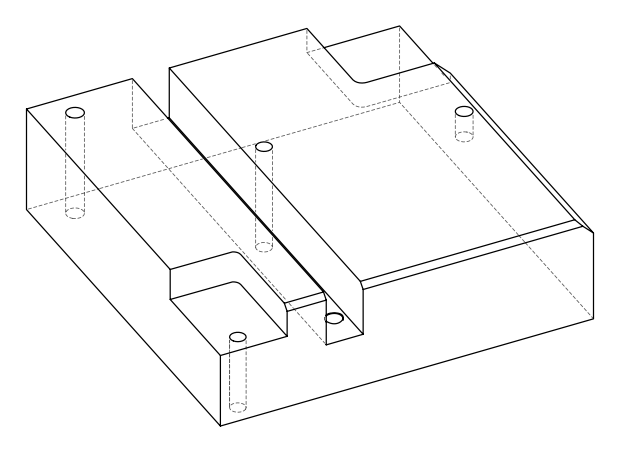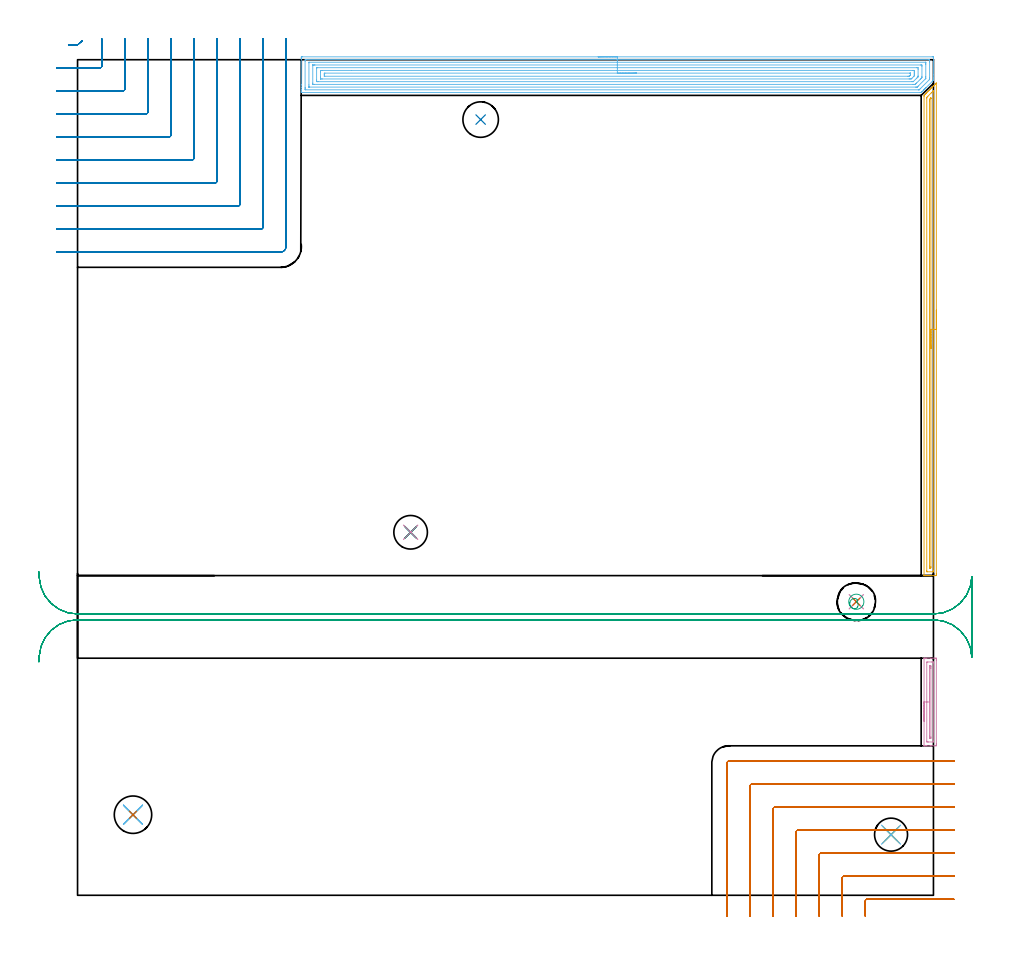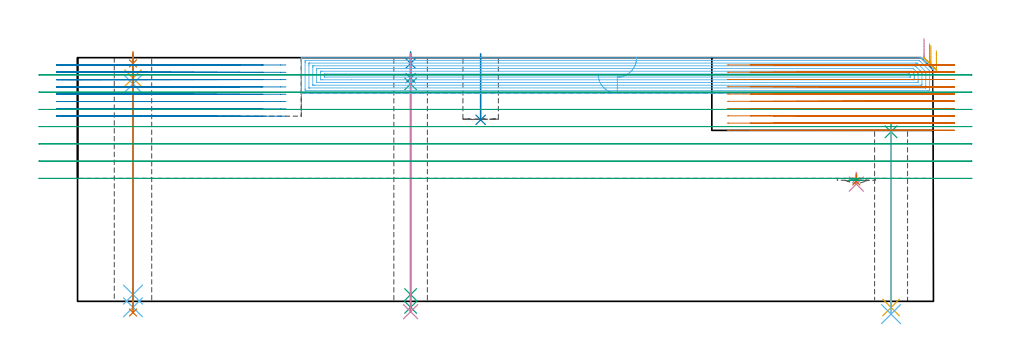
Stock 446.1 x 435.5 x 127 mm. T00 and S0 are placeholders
(PLAN: 21 operations, 14 tool changes, 86.3 min)
(1 SPOT_DRILL | STEP1HOLE | NXT0321_9005460120000 | 0.05 min | 182 mm3)
(2 SPOT_DRILL_1 | STEP1HOLE_1 | NXT0321_9005460120000 | 0.05 min | 182 mm3)
(3 SPOT_DRILL_2 | STEP1HOLE_2 | NXT0321_9005460120000 | 0.04 min | 4196 mm3)
(4 SPOT_DRILL_3 | STEP1POCKET | NXT0321_9005460120000 | 0.06 min | 7265 mm3)
(5 DRILL_BLIND_HOLE_INTO_CENTER | STEP1HOLE | UGT0301_191 | 0.05 min | 276 mm3)
(6 GUN_DRILL_THROUGH_HOLE | STEP1HOLE | UGT0307_003 | 0.62 min | 4482 mm3)
(7 SPADE_DRILL_TO_ENLARGE_THROUGH_HOLE | STEP1HOLE | UGT0306_010 | 0.54 min | 32918 mm3)
(8 DRILL_BLIND_HOLE_INTO_CENTER_1 | STEP1HOLE_1 | UGT0301_191 | 0.05 min | 278 mm3)
(9 GUN_DRILL_THROUGH_HOLE_1 | STEP1HOLE_1 | UGT0307_003 | 0.61 min | 4471 mm3)
(10 SPADE_DRILL_TO_ENLARGE_THROUGH_HOLE_1 | STEP1HOLE_1 | UGT0306_008 | 0.54 min | 25552 mm3)
(11 DRILL_THROUGH_HOLE_INTO_CENTER | STEP1HOLE_2 | NXT0301_065 | 0.39 min | 6174 mm3)
(12 DRILL_TO_ENLARGE_THROUGH_HOLE | STEP1HOLE_2 | UGT0301_243 | 0.4 min | 19078 mm3)
(13 DRILL_BLIND_HOLE_INTO_CENTER_2 | STEP1POCKET | NXT0301_128 | 0.03 min | 0 mm3)
(14 INDEXABLE_INSERT_DRILL_BLIND_HOLE_FROM_SOLID | STEP1POCKET_1 | NXT0302_008 | 0.14 min | 8634 mm3)
(15 MILL_ROUGH_BLIND_HOLE_CONTOUR | STEP1POCKET | UGT0201_129 | Spiral | 0.18 min | 2922 mm3)
(16 AREA_MILL | FG_CHAMFER_SURFACE | UGT0205_001 | 1.26 min | 1107 mm3)
(17 AREA_MILL_1 | FG_CHAMFER_SURFACE_1 | UGT0205_001 | 6.25 min | 5415 mm3)
(18 AREA_MILL_2 | FG_CHAMFER_SURFACE_2 | UGT0205_001 | 18.69 min | 58165 mm3)
(19 MILL_CORNER_NOTCH_RECTANGULAR | CORNER_NOTCH_RECTANGULAR | NXT0201_012 | Follow Part, ap 4, ae 75% | 19.71 min | 331534 mm3)
(20 MILL_CORNER_NOTCH_RECTANGULAR_1 | CORNER_NOTCH_RECTANGULAR_1 | NXT0201_012 | Follow Part, ap 4, ae 75% | 21.61 min | 382737 mm3)
(21 MILL_RECTANGULAR_SLOT | SLOT_RECTANGULAR | UGT0201_019 | Follow Part, ap 10, ae 75% | 14.99 min | 1196660 mm3)
(TOOL NXT0321_9005460120000 | NC Spot Drill, 142deg, 12mm, Carbide, Uncoated | D12 PA142 FL30 Z2)
(TOOL UGT0301_191 | Twist Drill 7.1 mm | D7.1 PA118 FL66 Z2)
(TOOL UGT0307_003 | Gun Drill 7 mm | D7 PA130 FL24 Z1)
(TOOL UGT0306_010 | Spade Drill 19.5mm | D19.5 PA132 FL10 Z2)
(TOOL UGT0306_008 | Spade Drill 17.5mm | D17.5 PA132 FL10 Z2)
(TOOL NXT0301_065 | Carbide Drill 9.4mm [860.1-0940-075A1-MM 2214] | D9.4 PA140 FL98 Z2)
(TOOL UGT0301_243 | Twist Drill 17.2 mm | D17.2 PA118 FL130 Z2)
(TOOL NXT0301_128 | Carbide Drill 12mm [861.1-1200-036A1-GP GC34] | D12 PA150 FL37.4 Z2)
(TOOL NXT0302_008 | Index. Insert Drill 18.5mm [880-D1850L25-05] | D18.5 PA176 FL93 Z2)
(TOOL UGT0201_129 | Carbide End Mill 11.9 | D11.9 FL15 Z4)
(TOOL UGT0205_001 | Chamfer Mill 20 x 3 x 45 deg. | D20 FL50 Z2)
(TOOL NXT0201_012 | ENDMILL 16mm [2P460-1600-NA 1630] | D16 FL38 Z6)
(TOOL UGT0201_019 | End mill 40 mm | D40 FL63 Z6)
(OP 1 SPOT_DRILL)
G17 G21 G94 G90
T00 M6
G54
G17 G0 G90 X28.9 Y42. S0 M3
G43 Z137. H0
G94 G81 G98 Z124. F250. R130.
G80
M5
M2
(OP 2 SPOT_DRILL_1)
G17 G21 G94 G90
T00 M6
G54
G17 G0 G90 X173.6 Y189.2 S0 M3
G43 Z137. H0
G94 G81 G98 Z124. F250. R130.
G80
M5
M2
(OP 3 SPOT_DRILL_2)
G17 G21 G94 G90
T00 M6
G54
G17 G0 G90 X424. Y31.6 S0 M3
G43 Z137. H0
G94 G81 G98 Z88.36 F250. R92.1
G80
M5
M2
(OP 4 SPOT_DRILL_3)
G17 G21 G94 G90
T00 M6
G54
G17 G0 G90 X405.9 Y153. S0 M3
G43 Z137. H0
G94 G81 G98 Z61.1 F250. R67.1
G80
M5
M2
(OP 5 DRILL_BLIND_HOLE_INTO_CENTER)
G17 G21 G94 G90
T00 M6
G54
G17 G0 G90 X28.9 Y42. S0 M3
G43 Z137. H0
G94 G81 G98 Z116.35 F250. R129.
G80
M5
M2
(OP 6 GUN_DRILL_THROUGH_HOLE)
G17 G21 G94 G90
T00 M6
G54
G17 G0 G90 X28.9 Y42. M8
G43 Z137. H0
Z128.691
S716 M3
G94 G1 Z113.321 F125. M26
G4 X.084
Z3.5 F250.
G4 X.084
Z-3.132 F125.
G4 X.084
M5
M9
G0 Z128.691
Z137.
M2
(OP 7 SPADE_DRILL_TO_ENLARGE_THROUGH_HOLE)
G17 G21 G94 G90
T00 M6
G54
G17 G0 G90 X28.9 Y42. S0 M3
G43 Z137. H0
G94 G73 G98 Z-5.841 F250. Q18.977 R129.
G80
M5
M2
(OP 8 DRILL_BLIND_HOLE_INTO_CENTER_1)
G17 G21 G94 G90
T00 M6
G54
G17 G0 G90 X173.6 Y189.2 S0 M3
G43 Z137. H0
G94 G81 G98 Z116.35 F250. R129.
G80
M5
M2
(OP 9 GUN_DRILL_THROUGH_HOLE_1)
G17 G21 G94 G90
T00 M6
G54
G17 G0 G90 X173.6 Y189.2 M8
G43 Z137. H0
Z127.746
S716 M3
G94 G1 Z113.321 F125. M26
G4 X.084
Z3.5 F250.
G4 X.084
Z-3.132 F125.
G4 X.084
M5
M9
G0 Z127.746
Z137.
M2
(OP 10 SPADE_DRILL_TO_ENLARGE_THROUGH_HOLE_1)
G17 G21 G94 G90
T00 M6
G54
G17 G0 G90 X173.6 Y189.2 S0 M3
G43 Z137. H0
G94 G73 G98 Z-5.396 F250. Q16.549 R129.
G80
M5
M2
(OP 11 DRILL_THROUGH_HOLE_INTO_CENTER)
G17 G21 G94 G90
T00 M6
G54
G17 G0 G90 X424. Y31.6 S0 M3
G43 Z137. H1
G94 G73 G98 Z-3.211 F250. Q9.231 R91.1
G80
M5
M2
(OP 12 DRILL_TO_ENLARGE_THROUGH_HOLE)
G17 G21 G94 G90
T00 M6
G54
G17 G0 G90 X424. Y31.6 S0 M3
G43 Z137. H0
G94 G73 G98 Z-6.667 F250. Q15.961 R91.1
G80
M5
M2
(OP 13 DRILL_BLIND_HOLE_INTO_CENTER_2)
G17 G21 G94 G90
T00 M6
G54
G17 G0 G90 X405.9 Y153. S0 M3
G43 Z137. H1
G94 G81 G98 Z62.492 F250. R66.1
G80
M5
M2
(OP 14 INDEXABLE_INSERT_DRILL_BLIND_HOLE_FROM_SOLID)
G17 G21 G94 G90
T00 M6
G54
G17 G0 G90 X210.1 Y404.3 S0 M3
G43 Z137. H1
G94 G81 G98 Z94.6 F250. R129.
G80
M5
M2
(OP 15 MILL_ROUGH_BLIND_HOLE_CONTOUR)
G17 G21 G94 G90
T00 M6
G54
G17 G0 G90 X405.9 Y153. S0 M3
G43 Z137. H0
Z63.1
G94 G3 X406.43 Y153.909 R0.609 F250.
X404.928 Y154.719 R1.602
X402.542 Y152.641 R2.618
X403.865 Y149.614 R2.853
X409.286 Y150.965 R3.95
X403.865 Y149.614 R-3.95
X406.575 Y150.29 R1.975
X405.9 Y153. R1.975
G0 Z137.
M5
M2
(OP 16 AREA_MILL)
G17 G21 G94 G90
T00 M6
G54
G17 G0 G90 X441.2 Y90.75 S1061 M3
G43 Z137. H0
G94 G1 Y90.788 Z136.128 F250.
Y90.902 Z135.263
Y91.091 Z134.412
Y91.353 Z133.58
Y91.687 Z132.774
Y92.09 Z132.
Y92.558 Z131.264
Y93.09 Z130.572
Y93.679 Z129.929
Y94.322 Z129.34
Y95.014 Z128.808
Y95.75 Z128.34
Y96.524 Z127.937
Y97.33 Z127.603
Y98.162 Z127.341
Y99.014 Z127.152
Y99.878 Z127.038
Y100.75 Z127.
Y123.464
X441.203 Y123.591 Z126.988
X441.228 Y123.6 Z126.962
X441.528 Z126.67
X442.082 Z126.117
X442.625 Z125.57
X444.671 Z123.526
X445.288 Z122.907
X446.755 Z121.441
X447.063 Y123.598 Z121.133
X447.591 Y123.592 Z120.605
X447.593 Y123.551 Z120.603
X447.599 Y123.018 Z120.601
X447.6 Y122.479 Z120.6
Y78.833
X447.599 Y78.481 Z120.601
X447.593 Y77.949 Z120.603
X447.591 Y77.908 Z120.605
X447.063 Y77.9 Z121.133
X445.288 Z122.907
X444.671 Z123.526
X444.4 Z123.797
X442.625 Z125.57
X442.082 Z126.117
X441.528 Z126.671
X441.228 Z126.962
X441.203 Y77.909 Z126.988
X441.2 Y78.036 Z127.
Y100.75
X442.614 Z125.586
Y121.247
X442.625 Y121.59 Z125.575
X443.152 Y121.598 Z125.048
X445.288 Y121.6 Z122.912
X445.816 Y121.598 Z122.384
X446.175 Y121.59 Z122.025
X446.186 Y121.237 Z122.014
Y121.226
Y80.253
X446.175 Y79.91 Z122.025
X445.648 Y79.901 Z122.552
X443.512 Y79.9 Z124.688
X442.984 Y79.902 Z125.216
X442.625 Y79.91 Z125.575
X442.615 Y80.263 Z125.585
X442.614 Y80.273 Z125.586
Y100.75
X444.028 Z124.172
X444.029 Y118.937 Z124.171
X444.031 Y119.456 Z124.169
X444.033 Y119.548 Z124.167
X444.035 Y119.586 Z124.165
X444.113 Y119.591 Z124.087
X444.258 Y119.598 Z123.942
X444.4 Y119.595 Z123.8
X444.544 Y119.59 Z123.656
X444.765 Y119.57 Z123.435
X444.767 Y119.456 Z123.433
X444.77 Y119.084 Z123.43
X444.771 Y118.565 Z123.429
X444.772 Y118.192 Z123.428
X444.771 Y82.563 Z123.429
X444.769 Y82.044 Z123.431
X444.767 Y81.952 Z123.433
X444.765 Y81.914 Z123.435
X444.687 Y81.909 Z123.513
X444.542 Y81.902 Z123.658
X444.4 Y81.905 Z123.8
X444.256 Y81.91 Z123.944
X444.035 Y81.93 Z124.165
X444.033 Y82.044 Z124.167
X444.03 Y82.416 Z124.17
X444.029 Y82.935 Z124.171
X444.028 Y83.308 Z124.172
Y100.75
Y101.622 Z124.21
Y102.486 Z124.323
Y103.338 Z124.512
Y104.17 Z124.775
Y104.976 Z125.108
Y105.75 Z125.511
Y106.486 Z125.98
Y107.178 Z126.511
Y107.821 Z127.1
Y108.41 Z127.744
Y108.942 Z128.436
Y109.41 Z129.172
Y109.813 Z129.945
Y110.147 Z130.751
Y110.409 Z131.583
Y110.598 Z132.435
Y110.712 Z133.3
Y110.75 Z134.172
G0 Z137.
M5
M2
(OP 17 AREA_MILL_1)
G17 G21 G94 G90
T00 M6
G54
G17 G0 G90 X447.6 Y304.95 S1061 M3
G43 Z137. H0
Z130.6
G94 G1 Y304.912 Z129.728 F250.
Y304.798 Z128.864
Y304.609 Z128.012
Y304.347 Z127.18
Y304.013 Z126.374
Y303.61 Z125.6
Y303.142 Z124.864
Y302.61 Z124.172
Y302.021 Z123.529
Y301.378 Z122.94
Y300.686 Z122.408
Y299.95 Z121.94
Y299.176 Z121.537
Y298.37 Z121.203
Y297.538 Z120.941
Y296.686 Z120.752
Y295.822 Z120.638
Y294.95 Z120.6
Y167.569
X447.599 Y167.217 Z120.601
X447.594 Y166.682 Z120.604
X447.591 Y166.608 Z120.605
X447.063 Y166.6 Z121.134
X444.4 Z123.794
X443.85 Z124.347
X443.512 Z124.684
X442.962 Z125.234
X442.625 Z125.57
X441.95 Z126.25
X441.609 Z126.591
X441.235 Z126.955
X441.203 Y166.609 Z126.988
X441.2 Y166.77 Z127.
Y416.431
X441.207 Y416.901 Z126.993
X441.246 Y416.946 Z126.953
X441.737 Y417.439 Z126.459
X442.069 Y417.769 Z126.131
X442.298 Y417.998 Z125.902
X442.516 Y418.217 Z125.682
X442.625 Y418.327 Z125.571
X443.069 Y418.769 Z125.131
X443.512 Y419.214 Z124.684
X443.956 Y419.657 Z124.243
X444.398 Y420.1 Z123.798
X444.844 Y420.544 Z123.355
X445.288 Y420.989 Z122.908
X445.494 Y421.195 Z122.705
X445.553 Y421.253 Z122.647
X446.175 Y421.877 Z122.021
X446.388 Y422.088 Z121.812
X446.424 Y422.124 Z121.776
X447.063 Y422.765 Z121.133
X447.295 Y422.995 Z120.905
X447.507 Y423.207 Z120.692
X447.582 Y423.279 Z120.617
X447.595 Y423.283 Z120.604
X447.599 Y423.279 Z120.599
X447.6 Y294.95 Z120.6
X446.186 Z122.014
Y168.992
X446.175 Y168.61 Z122.025
X445.687 Y168.601 Z122.513
X443.024 Z125.176
X442.625 Y168.61 Z125.575
X442.614 Y169.003 Z125.586
Y169.014
Y415.548
X442.625 Y415.863 Z125.575
X442.904 Y416.15 Z125.296
X443.18 Y416.431 Z125.02
X444.967 Y418.217 Z123.233
X445.86 Y419.111 Z122.34
X446.02 Y419.267 Z122.18
X446.175 Y419.413 Z122.025
X446.185 Y419.111 Z122.015
X446.186 Y419.1 Z122.014
Y294.95
X444.772 Z123.428
X444.771 Y171.31 Z123.429
X444.767 Y170.789 Z123.433
X444.765 Y170.612 Z123.435
X444.585 Y170.603 Z123.615
X444.4 Y170.601 Z123.8
X444.212 Y170.602 Z123.988
X444.087 Y170.606 Z124.113
X444.044 Y170.61 Z124.156
X444.035 Y170.624 Z124.165
X444.033 Y170.665 Z124.167
X444.03 Y170.789 Z124.17
X444.029 Y171.163 Z124.171
X444.028 Y171.683 Z124.172
X444.029 Y413.751 Z124.171
X444.03 Y414.124 Z124.17
X444.034 Y414.644 Z124.166
X444.037 Y414.825 Z124.163
X444.126 Y414.92 Z124.074
X444.4 Y415.2 Z123.8
X444.568 Y415.369 Z123.632
X444.738 Y415.538 Z123.462
X444.75 Y415.546 Z123.45
X444.756 Y415.548 Z123.444
X444.764 Y415.538 Z123.436
X444.769 Y415.311 Z123.431
X444.771 Y415.164 Z123.429
X444.772 Y294.95 Z123.428
Y294.078 Z123.466
Y293.214 Z123.58
Y292.362 Z123.769
Y291.53 Z124.031
Y290.724 Z124.365
Y289.95 Z124.768
Y289.214 Z125.237
Y288.522 Z125.768
Y287.879 Z126.357
Y287.29 Z127.001
Y286.758 Z127.693
Y286.29 Z128.428
Y285.887 Z129.202
Y285.553 Z130.008
Y285.291 Z130.84
Y285.102 Z131.692
Y284.988 Z132.557
Y284.95 Z133.428
G0 Z137.
M5
M2
(OP 18 AREA_MILL_2)
G17 G21 G94 G90
T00 M6
G54
G17 G0 G90 X271.35 Y437. S1061 M3
G43 Z137. H0
Z118.4
G94 G1 X271.388 Z117.528 F250.
X271.502 Z116.664
X271.691 Z115.812
X271.953 Z114.98
X272.287 Z114.174
X272.69 Z113.4
X273.158 Z112.664
X273.69 Z111.972
X274.279 Z111.329
X274.922 Z110.74
X275.614 Z110.208
X276.35 Z109.74
X277.124 Z109.337
X277.93 Z109.003
X278.762 Z108.741
X279.614 Z108.552
X280.478 Z108.438
X281.35 Z108.4
X445.468
X445.888 Y436.996 Z108.402
X446.09 Y436.992 Z108.406
X446.1 Y436.787 Z108.61
Y427.7 Z117.694
Y426.3 Z119.096
Y425.934 Z119.46
Y424.857 Z120.541
X446.098 Y424.831 Z120.567
X446.093 Y424.804 Z120.593
X446.064 Y424.763 Z120.635
X445.912 Y424.61 Z120.787
X445.766 Y424.465 Z120.934
X445.471 Y424.171 Z121.229
X442.233 Y420.931 Z124.466
X442.188 Y420.888 Z124.511
X441.984 Y420.683 Z124.716
X441.938 Y420.637 Z124.76
X441.89 Y420.59 Z124.809
X441.693 Y420.393 Z125.006
X441.644 Y420.343 Z125.054
X441.592 Y420.292 Z125.107
X441.403 Y420.102 Z125.297
X441.35 Y420.048 Z125.348
X441.294 Y419.993 Z125.406
X441.112 Y419.812 Z125.587
X441.056 Y419.754 Z125.642
X440.371 Y419.071 Z126.329
X440.173 Y418.871 Z126.525
X440.101 Y418.8 Z126.597
X439.837 Y418.537 Z126.863
X439.729 Y418.43 Z126.969
X439.7 Y418.407 Z126.993
X439.207 Y418.4 Z127.
X116.785
X116.608 Y418.403 Z126.988
X116.6 Y418.412 Z126.978
Y418.79 Z126.609
Y419.023 Z126.376
Y419.754 Z125.641
Y421.002 Z124.394
Y422.403 Z122.993
Y435.905 Z109.493
X116.604 Y436.529 Z108.869
X116.609 Y436.992 Z108.406
X116.759 Y436.996 Z108.402
X117.232 Y437. Z108.4
X281.35
Y435.586 Z109.814
X443.741 Y435.585 Z109.815
X444.066 Y435.579 Z109.821
X444.09 Y435.473 Z109.927
X444.097 Y435.233 Z110.167
X444.099 Y434.763 Z110.637
X444.1 Y434.347 Z111.053
X444.099 Y425.934 Z119.466
X444.097 Y425.521 Z119.879
X444.09 Y425.286 Z120.114
X444.074 Y425.236 Z120.164
X444.03 Y425.187 Z120.213
X443.9 Y425.051 Z120.349
X439.207 Y420.357 Z125.043
X438.903 Y420.055 Z125.345
X438.702 Y419.86 Z125.54
X438.668 Y419.829 Z125.571
X438.624 Y419.821 Z125.579
X438.521 Y419.818 Z125.582
X438.313 Y419.815 Z125.585
X438.252 Y419.814 Z125.586
X118.959 Y419.815 Z125.585
X118.635 Y419.821 Z125.579
X118.61 Y419.927 Z125.473
X118.603 Y420.167 Z125.233
X118.601 Y420.637 Z124.763
X118.6 Y421.053 Z124.347
X118.601 Y434.763 Z110.637
X118.603 Y435.175 Z110.225
X118.614 Y435.579 Z109.821
X119.021 Y435.585 Z109.815
X119.082
X281.35 Y435.586 Z109.814
Y434.172 Z111.228
X441.89 Y434.171 Z111.229
X441.989 Y434.17 Z111.23
X442.066 Y434.167 Z111.233
X442.084 Y434.165 Z111.235
X442.09 Y434.145 Z111.255
X442.094 Y434.087 Z111.313
X442.098 Y433.88 Z111.52
X442.1 Y433.673 Z111.727
Y432.997 Z112.403
Y426.61 Z118.79
X442.098 Y425.934 Z119.466
X442.096 Y425.731 Z119.669
X442.089 Y425.701 Z119.699
X442.077 Y425.684 Z119.716
X442.038 Y425.64 Z119.76
X441.89 Y425.489 Z119.911
X438.115 Y421.715 Z123.685
X437.919 Y421.52 Z123.88
X437.666 Y421.275 Z124.125
X437.63 Y421.241 Z124.159
X437.565 Y421.235 Z124.165
X437.418 Y421.233 Z124.167
X436.819 Y421.229 Z124.171
X120.81
X120.712 Y421.23 Z124.17
X120.634 Y421.233 Z124.167
X120.616 Y421.235 Z124.165
X120.61 Y421.255 Z124.145
X120.606 Y421.313 Z124.087
X120.602 Y421.52 Z123.88
X120.6 Y421.727 Z123.673
Y422.403 Z122.997
X120.601 Y433.88 Z111.52
X120.603 Y434.084 Z111.316
X120.61 Y434.155 Z111.245
X120.615 Y434.165 Z111.235
X120.627 Y434.167 Z111.233
X120.662 Y434.17 Z111.23
X120.81 Y434.171 Z111.229
X281.35 Y434.172 Z111.228
Y432.757 Z112.643
X439.451
X439.962 Y432.752 Z112.648
X440.074 Y432.751 Z112.649
X440.09 Y432.555 Z112.845
X440.1 Y432.116 Z113.284
Y426.819 Z118.581
X440.094 Y426.376 Z119.024
X440.09 Y426.158 Z119.242
X439.988 Y426.046 Z119.354
X439.883 Y425.934 Z119.466
X439.548 Y425.597 Z119.803
X439.207 Y425.256 Z120.144
X437.327 Y423.376 Z122.024
X436.883 Y422.932 Z122.468
X436.762 Y422.813 Z122.587
X436.664 Y422.719 Z122.681
X436.599 Y422.659 Z122.741
X436.524 Y422.65 Z122.75
X436.278 Y422.646 Z122.754
X435.63 Y422.643 Z122.757
X435.387
X123.249
X122.739 Y422.648 Z122.752
X122.626 Y422.65 Z122.75
X122.61 Y422.845 Z122.555
X122.6 Y423.284 Z122.116
Y432.555 Z112.845
X122.602 Y432.665 Z112.735
X122.606 Y432.72 Z112.68
X122.609 Y432.743 Z112.657
X122.627 Y432.75 Z112.65
X122.845 Y432.754 Z112.646
X123.493 Y432.757 Z112.643
X123.736
X281.35
Y431.343 Z114.057
X437.418
X437.531 Y431.341 Z114.059
X437.757 Y431.336 Z114.064
X438.09 Y431.321 Z114.079
X438.092 Y431.231 Z114.169
X438.099 Y430.559 Z114.841
X438.1 Y427.027 Z118.373
X438.097 Y426.817 Z118.583
X438.093 Y426.649 Z118.751
X438.09 Y426.609 Z118.791
X438.067 Y426.577 Z118.823
X438.017 Y426.522 Z118.878
X437.87 Y426.371 Z119.029
X437.427 Y425.925 Z119.475
X435.65 Y424.148 Z121.252
X435.63 Y424.128 Z121.272
X435.574 Y424.081 Z121.319
X435.551 Y424.064 Z121.336
X435.531 Y424.062 Z121.338
X435.434 Y424.059 Z121.341
X435.239 Y424.057 Z121.343
X434.848
X125.282
X125.169 Y424.059 Z121.341
X124.943 Y424.064 Z121.336
X124.61 Y424.079 Z121.321
X124.608 Y424.169 Z121.231
X124.601 Y424.841 Z120.559
Y431.021 Z114.379
X124.604 Y431.231 Z114.169
X124.607 Y431.315 Z114.085
X124.609 Y431.33 Z114.07
X124.679 Y431.336 Z114.064
X124.829 Y431.34 Z114.06
X125.055 Y431.342 Z114.058
X125.169 Y431.343 Z114.057
X281.35
Y429.929 Z115.471
X435.161
X435.63 Y429.927 Z115.473
X436.06 Y429.924 Z115.476
X436.09 Y429.922 Z115.478
X436.096 Y429.889 Z115.511
X436.099 Y429.466 Z115.934
X436.1 Y429.001 Z116.399
Y428.583 Z116.817
Y428.119 Z117.281
X436.097 Y427.7 Z117.7
X436.091 Y427.245 Z118.155
X436.076 Y427.036 Z118.364
X435.866 Y426.817 Z118.583
X435.75 Y426.698 Z118.702
X434.861 Y425.81 Z119.59
X434.735 Y425.685 Z119.715
X434.517 Y425.478 Z119.922
X434.306 Y425.475 Z119.925
X433.841 Y425.472 Z119.928
X433.415 Y425.471 Z119.929
X127.539
X127.07 Y425.473 Z119.927
X126.64 Y425.476 Z119.924
X126.61 Y425.478 Z119.922
X126.604 Y425.511 Z119.889
X126.601 Y425.934 Z119.466
X126.6 Y426.399 Z119.001
X126.601 Y429.047 Z116.353
X126.604 Y429.466 Z115.934
X126.608 Y429.922 Z115.478
X127.07 Y429.926 Z115.474
X127.497 Y429.928 Z115.472
X142.73 Y429.929 Z115.471
X281.35
Y428.515 Z116.885
X433.841 Y428.514 Z116.886
X433.911 Y428.513 Z116.887
X434.038 Y428.508 Z116.892
X434.091 Y428.504 Z116.896
X434.095 Y428.475 Z116.925
X434.097 Y428.442 Z116.958
X434.099 Y428.328 Z117.072
X434.096 Y427.7 Z117.7
X434.093 Y427.572 Z117.828
X434.09 Y427.51 Z117.89
X434.067 Y427.476 Z117.924
X433.841 Y427.24 Z118.16
X433.629 Y427.027 Z118.373
X433.53 Y426.93 Z118.47
X433.499 Y426.903 Z118.497
X433.483 Y426.892 Z118.508
X433.461 Y426.89 Z118.51
X433.359 Y426.888 Z118.512
X432.946 Y426.885 Z118.515
X432.877
X128.859 Y426.886 Z118.514
X128.789 Y426.887 Z118.513
X128.662 Y426.892 Z118.508
X128.609 Y426.896 Z118.504
X128.605 Y426.925 Z118.475
X128.603 Y426.958 Z118.442
X128.601 Y427.073 Z118.327
X128.6 Y427.7 Z117.7
Y427.956 Z117.444
X128.603 Y428.212 Z117.188
X128.607 Y428.382 Z117.018
X128.611 Y428.508 Z116.892
X128.929 Y428.514 Z116.886
X281.35 Y428.515 Z116.885
X282.222 Z116.923
X283.086 Z117.037
X283.938 Z117.226
X284.77 Z117.488
X285.576 Z117.822
X286.35 Z118.225
X287.086 Z118.694
X287.778 Z119.225
X288.421 Z119.814
X289.01 Z120.457
X289.542 Z121.15
X290.01 Z121.885
X290.413 Z122.659
X290.747 Z123.465
X291.009 Z124.297
X291.198 Z125.149
X291.312 Z126.014
X291.35 Z126.885
G0 Z137.
M5
M2
(OP 19 MILL_CORNER_NOTCH_RECTANGULAR)
G17 G21 G94 G90
T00 M6
G54
G17 G0 G90 X456.819 Y-2.1 S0 M3
G43 Z137. H1
Z123.21
G94 G1 X453.819 F250.
X411.394 F500.
G3 X410.6 Y-2.894 R0.8
G1 Y-8.
Y-11. F250.
G0 Z137.
X457.1 Y9.9
Z123.21
G1 X454.1
X399.394 F500.
G3 X398.6 Y9.106 R0.8
G1 Y-8.
Y-11. F250.
G0 Z137.
X457.1 Y21.9
Z123.21
G1 X454.1
X387.395 F500.
G3 X386.6 Y21.105 R0.8
G1 Y-8.
Y-11. F250.
G0 Z137.
X457.1 Y33.9
Z123.21
G1 X454.1
X375.395 F500.
G3 X374.6 Y33.105 R0.8
G1 Y-8.
Y-11. F250.
G0 Z137.
X457.1 Y45.9
Z123.21
G1 X454.1
X363.395 F500.
G3 X362.6 Y45.105 R0.8
G1 Y-8.
Y-11. F250.
G0 Z137.
X457.1 Y57.9
Z123.21
G1 X454.1
X351.395 F500.
G3 X350.6 Y57.105 R0.8
G1 Y-8.
Y-11. F250.
G0 Z137.
X457.1 Y69.9
Z123.21
G1 X454.1
X339.396 F500.
G3 X338.6 Y69.104 R0.8
G1 Y-8.
Y-11. F250.
G0 Z137.
X456.819 Y-2.1
Z119.42
G1 X453.819
X411.394 F500.
G3 X410.6 Y-2.894 R0.8
G1 Y-8.
Y-11. F250.
G0 Z137.
X457.1 Y9.9
Z119.42
G1 X454.1
X399.394 F500.
G3 X398.6 Y9.106 R0.8
G1 Y-8.
Y-11. F250.
G0 Z137.
X457.1 Y21.9
Z119.42
G1 X454.1
X387.395 F500.
G3 X386.6 Y21.105 R0.8
G1 Y-8.
Y-11. F250.
G0 Z137.
X457.1 Y33.9
Z119.42
G1 X454.1
X375.395 F500.
G3 X374.6 Y33.105 R0.8
G1 Y-8.
Y-11. F250.
G0 Z137.
X457.1 Y45.9
Z119.42
G1 X454.1
X363.395 F500.
G3 X362.6 Y45.105 R0.8
G1 Y-8.
Y-11. F250.
G0 Z137.
X457.1 Y57.9
Z119.42
G1 X454.1
X351.395 F500.
G3 X350.6 Y57.105 R0.8
G1 Y-8.
Y-11. F250.
G0 Z137.
X457.1 Y69.9
Z119.42
G1 X454.1
X339.396 F500.
G3 X338.6 Y69.104 R0.8
G1 Y-8.
Y-11. F250.
G0 Z137.
X456.819 Y-2.1
Z115.63
G1 X453.819
X411.394 F500.
G3 X410.6 Y-2.894 R0.8
G1 Y-8.
Y-11. F250.
G0 Z137.
X457.1 Y9.9
Z115.63
G1 X454.1
X399.394 F500.
G3 X398.6 Y9.106 R0.8
G1 Y-8.
Y-11. F250.
G0 Z137.
X457.1 Y21.9
Z115.63
G1 X454.1
X387.395 F500.
G3 X386.6 Y21.105 R0.8
G1 Y-8.
Y-11. F250.
G0 Z137.
X457.1 Y33.9
Z115.63
G1 X454.1
X375.395 F500.
G3 X374.6 Y33.105 R0.8
G1 Y-8.
Y-11. F250.
G0 Z137.
X457.1 Y45.9
Z115.63
G1 X454.1
X363.395 F500.
G3 X362.6 Y45.105 R0.8
G1 Y-8.
Y-11. F250.
G0 Z137.
X457.1 Y57.9
Z115.63
G1 X454.1
X351.395 F500.
G3 X350.6 Y57.105 R0.8
G1 Y-8.
Y-11. F250.
G0 Z137.
X457.1 Y69.9
Z115.63
G1 X454.1
X339.396 F500.
G3 X338.6 Y69.104 R0.8
G1 Y-8.
Y-11. F250.
G0 Z137.
X456.819 Y-2.1
Z111.84
G1 X453.819
X411.394 F500.
G3 X410.6 Y-2.894 R0.8
G1 Y-8.
Y-11. F250.
G0 Z137.
X457.1 Y9.9
Z111.84
G1 X454.1
X399.394 F500.
G3 X398.6 Y9.106 R0.8
G1 Y-8.
Y-11. F250.
G0 Z137.
X457.1 Y21.9
Z111.84
G1 X454.1
X387.395 F500.
G3 X386.6 Y21.105 R0.8
G1 Y-8.
Y-11. F250.
G0 Z137.
X457.1 Y33.9
Z111.84
G1 X454.1
X375.395 F500.
G3 X374.6 Y33.105 R0.8
G1 Y-8.
Y-11. F250.
G0 Z137.
X457.1 Y45.9
Z111.84
G1 X454.1
X363.395 F500.
G3 X362.6 Y45.105 R0.8
G1 Y-8.
Y-11. F250.
G0 Z137.
X457.1 Y57.9
Z111.84
G1 X454.1
X351.395 F500.
G3 X350.6 Y57.105 R0.8
G1 Y-8.
Y-11. F250.
G0 Z137.
X457.1 Y69.9
Z111.84
G1 X454.1
X339.396 F500.
G3 X338.6 Y69.104 R0.8
G1 Y-8.
Y-11. F250.
G0 Z137.
X456.819 Y-2.1
Z108.05
G1 X453.819
X411.394 F500.
G3 X410.6 Y-2.894 R0.8
G1 Y-8.
Y-11. F250.
G0 Z137.
X457.1 Y9.9
Z108.05
G1 X454.1
X399.394 F500.
G3 X398.6 Y9.106 R0.8
G1 Y-8.
Y-11. F250.
G0 Z137.
X457.1 Y21.9
Z108.05
G1 X454.1
X387.395 F500.
G3 X386.6 Y21.105 R0.8
G1 Y-8.
Y-11. F250.
G0 Z137.
X457.1 Y33.9
Z108.05
G1 X454.1
X375.395 F500.
G3 X374.6 Y33.105 R0.8
G1 Y-8.
Y-11. F250.
G0 Z137.
X457.1 Y45.9
Z108.05
G1 X454.1
X363.395 F500.
G3 X362.6 Y45.105 R0.8
G1 Y-8.
Y-11. F250.
G0 Z137.
X457.1 Y57.9
Z108.05
G1 X454.1
X351.395 F500.
G3 X350.6 Y57.105 R0.8
G1 Y-8.
Y-11. F250.
G0 Z137.
X457.1 Y69.9
Z108.05
G1 X454.1
X339.396 F500.
G3 X338.6 Y69.104 R0.8
G1 Y-8.
Y-11. F250.
G0 Z137.
X456.819 Y-2.1
Z104.26
G1 X453.819
X411.394 F500.
G3 X410.6 Y-2.894 R0.8
G1 Y-8.
Y-11. F250.
G0 Z137.
X457.1 Y9.9
Z104.26
G1 X454.1
X399.394 F500.
G3 X398.6 Y9.106 R0.8
G1 Y-8.
Y-11. F250.
G0 Z137.
X457.1 Y21.9
Z104.26
G1 X454.1
X387.395 F500.
G3 X386.6 Y21.105 R0.8
G1 Y-8.
Y-11. F250.
G0 Z137.
X457.1 Y33.9
Z104.26
G1 X454.1
X375.395 F500.
G3 X374.6 Y33.105 R0.8
G1 Y-8.
Y-11. F250.
G0 Z137.
X457.1 Y45.9
Z104.26
G1 X454.1
X363.395 F500.
G3 X362.6 Y45.105 R0.8
G1 Y-8.
Y-11. F250.
G0 Z137.
X457.1 Y57.9
Z104.26
G1 X454.1
X351.395 F500.
G3 X350.6 Y57.105 R0.8
G1 Y-8.
Y-11. F250.
G0 Z137.
X457.1 Y69.9
Z104.26
G1 X454.1
X339.396 F500.
G3 X338.6 Y69.104 R0.8
G1 Y-8.
Y-11. F250.
G0 Z137.
X456.819 Y-2.1
Z100.47
G1 X453.819
X411.394 F500.
G3 X410.6 Y-2.894 R0.8
G1 Y-8.
Y-11. F250.
G0 Z137.
X457.1 Y9.9
Z100.47
G1 X454.1
X399.394 F500.
G3 X398.6 Y9.106 R0.8
G1 Y-8.
Y-11. F250.
G0 Z137.
X457.1 Y21.9
Z100.47
G1 X454.1
X387.395 F500.
G3 X386.6 Y21.105 R0.8
G1 Y-8.
Y-11. F250.
G0 Z137.
X457.1 Y33.9
Z100.47
G1 X454.1
X375.395 F500.
G3 X374.6 Y33.105 R0.8
G1 Y-8.
Y-11. F250.
G0 Z137.
X457.1 Y45.9
Z100.47
G1 X454.1
X363.395 F500.
G3 X362.6 Y45.105 R0.8
G1 Y-8.
Y-11. F250.
G0 Z137.
X457.1 Y57.9
Z100.47
G1 X454.1
X351.395 F500.
G3 X350.6 Y57.105 R0.8
G1 Y-8.
Y-11. F250.
G0 Z137.
X457.1 Y69.9
Z100.47
G1 X454.1
X339.396 F500.
G3 X338.6 Y69.104 R0.8
G1 Y-8.
Y-11. F250.
G0 Z137.
X456.819 Y-2.1
Z96.68
G1 X453.819
X411.394 F500.
G3 X410.6 Y-2.894 R0.8
G1 Y-8.
Y-11. F250.
G0 Z137.
X457.1 Y9.9
Z96.68
G1 X454.1
X399.394 F500.
G3 X398.6 Y9.106 R0.8
G1 Y-8.
Y-11. F250.
G0 Z137.
X457.1 Y21.9
Z96.68
G1 X454.1
X387.395 F500.
G3 X386.6 Y21.105 R0.8
G1 Y-8.
Y-11. F250.
G0 Z137.
X457.1 Y33.9
Z96.68
G1 X454.1
X375.395 F500.
G3 X374.6 Y33.105 R0.8
G1 Y-8.
Y-11. F250.
G0 Z137.
X457.1 Y45.9
Z96.68
G1 X454.1
X363.395 F500.
G3 X362.6 Y45.105 R0.8
G1 Y-8.
Y-11. F250.
G0 Z137.
X457.1 Y57.9
Z96.68
G1 X454.1
X351.395 F500.
G3 X350.6 Y57.105 R0.8
G1 Y-8.
Y-11. F250.
G0 Z137.
X457.1 Y69.9
Z96.68
G1 X454.1
X339.396 F500.
G3 X338.6 Y69.104 R0.8
G1 Y-8.
Y-11. F250.
G0 Z137.
X456.819 Y-2.1
Z92.89
G1 X453.819
X411.394 F500.
G3 X410.6 Y-2.894 R0.8
G1 Y-8.
Y-11. F250.
G0 Z137.
X457.1 Y9.9
Z92.89
G1 X454.1
X399.394 F500.
G3 X398.6 Y9.106 R0.8
G1 Y-8.
Y-11. F250.
G0 Z137.
X457.1 Y21.9
Z92.89
G1 X454.1
X387.395 F500.
G3 X386.6 Y21.105 R0.8
G1 Y-8.
Y-11. F250.
G0 Z137.
X457.1 Y33.9
Z92.89
G1 X454.1
X375.395 F500.
G3 X374.6 Y33.105 R0.8
G1 Y-8.
Y-11. F250.
G0 Z137.
X457.1 Y45.9
Z92.89
G1 X454.1
X363.395 F500.
G3 X362.6 Y45.105 R0.8
G1 Y-8.
Y-11. F250.
G0 Z137.
X457.1 Y57.9
Z92.89
G1 X454.1
X351.395 F500.
G3 X350.6 Y57.105 R0.8
G1 Y-8.
Y-11. F250.
G0 Z137.
X457.1 Y69.9
Z92.89
G1 X454.1
X339.396 F500.
G3 X338.6 Y69.104 R0.8
G1 Y-8.
Y-11. F250.
G0 Z137.
X456.819 Y-2.1
Z89.1
G1 X453.819
X411.394 F500.
G3 X410.6 Y-2.894 R0.8
G1 Y-8.
Y-11. F250.
G0 Z137.
X457.1 Y9.9
Z89.1
G1 X454.1
X399.394 F500.
G3 X398.6 Y9.106 R0.8
G1 Y-8.
Y-11. F250.
G0 Z137.
X457.1 Y21.9
Z89.1
G1 X454.1
X387.395 F500.
G3 X386.6 Y21.105 R0.8
G1 Y-8.
Y-11. F250.
G0 Z137.
X457.1 Y33.9
Z89.1
G1 X454.1
X375.395 F500.
G3 X374.6 Y33.105 R0.8
G1 Y-8.
Y-11. F250.
G0 Z137.
X457.1 Y45.9
Z89.1
G1 X454.1
X363.395 F500.
G3 X362.6 Y45.105 R0.8
G1 Y-8.
Y-11. F250.
G0 Z137.
X457.1 Y57.9
Z89.1
G1 X454.1
X351.395 F500.
G3 X350.6 Y57.105 R0.8
G1 Y-8.
Y-11. F250.
G0 Z137.
X457.1 Y69.9
Z89.1
G1 X454.1
X339.396 F500.
G3 X338.6 Y69.104 R0.8
G1 Y-8.
Y-11. F250.
G0 Z137.
M5
M2
(OP 20 MILL_CORNER_NOTCH_RECTANGULAR_1)
G17 G21 G94 G90
T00 M6
G54
G17 G0 G90 X-4.778 Y443.3 S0 M3
G43 Z137. H1
Z123.187
G94 G1 X-1.778 F250.
X-0.189
G3 X0.333 Y443.5 R0.8
G1 X2.582 Y445.484
G0 Z137.
X-11. Y431.3
Z123.187
G1 X-8.
X11.807 F500.
G3 X12.6 Y432.093 R0.8
G1 Y443.246
Y443.5
X12.608 Y446.5 F250.
G0 Z137.
X-11. Y419.3
Z123.187
G1 X-8.
X23.807 F500.
G3 X24.6 Y420.094 R0.8
G1 Y443.246
Y443.5
X24.609 Y446.5 F250.
G0 Z137.
X-11. Y407.3
Z123.187
G1 X-8.
X35.806 F500.
G3 X36.6 Y408.094 R0.8
G1 Y443.246
Y443.5
X36.611 Y446.5 F250.
G0 Z137.
X-11. Y395.3
Z123.187
G1 X-8.
X47.806 F500.
G3 X48.6 Y396.094 R0.8
G1 Y443.246
X48.601 Y443.5
X48.613 Y446.5 F250.
G0 Z137.
X-11. Y383.3
Z123.187
G1 X-8.
X59.805 F500.
G3 X60.6 Y384.095 R0.8
G1 Y443.246
X60.601 Y443.5
X60.617 Y446.5 F250.
G0 Z137.
X-11. Y371.3
Z123.187
G1 X-8.
X71.805 F500.
G3 X72.6 Y372.095 R0.8
G1 Y443.246
X72.601 Y443.5
X72.622 Y446.5 F250.
G0 Z137.
X-11. Y359.3
Z123.187
G1 X-8.
X83.805 F500.
G3 X84.6 Y360.095 R0.8
G1 Y443.246
G2 X84.601 Y443.5 R24.
G1 X84.633 Y446.5 F250.
G0 Z137.
X-11. Y347.3
Z123.187
G1 X-8.
X95.805 F500.
G3 X96.6 Y348.095 R0.8
G1 Y443.246
G2 X96.603 Y443.5 R12.
G1 X96.666 Y446.499 F250.
G0 Z137.
X-11. Y335.3
Z123.187
G1 X-8.
X105.9 F500.
G3 X108.6 Y338. R2.7
G1 Y443.246
Y446.246 F250.
G0 Z137.
X-4.778 Y443.3
Z119.375
G1 X-1.778
X-0.189
G3 X0.333 Y443.5 R0.8
G1 X2.582 Y445.484
G0 Z137.
X-11. Y431.3
Z119.375
G1 X-8.
X11.807 F500.
G3 X12.6 Y432.093 R0.8
G1 Y443.245
Y443.5
X12.608 Y446.5 F250.
G0 Z137.
X-11. Y419.3
Z119.375
G1 X-8.
X23.807 F500.
G3 X24.6 Y420.093 R0.8
G1 Y443.245
Y443.5
X24.609 Y446.5 F250.
G0 Z137.
X-11. Y407.3
Z119.375
G1 X-8.
X35.806 F500.
G3 X36.6 Y408.094 R0.8
G1 Y443.245
Y443.5
X36.611 Y446.5 F250.
G0 Z137.
X-11. Y395.3
Z119.375
G1 X-8.
X47.806 F500.
G3 X48.6 Y396.094 R0.8
G1 Y443.245
X48.601 Y443.5
X48.613 Y446.5 F250.
G0 Z137.
X-11. Y383.3
Z119.375
G1 X-8.
X59.805 F500.
G3 X60.6 Y384.095 R0.8
G1 Y443.245
X60.601 Y443.5
X60.617 Y446.5 F250.
G0 Z137.
X-11. Y371.3
Z119.375
G1 X-8.
X71.805 F500.
G3 X72.6 Y372.095 R0.8
G1 Y443.245
X72.601 Y443.5
X72.622 Y446.5 F250.
G0 Z137.
X-11. Y359.3
Z119.375
G1 X-8.
X83.805 F500.
G3 X84.6 Y360.095 R0.8
G1 Y443.245
G2 X84.601 Y443.5 R24.
G1 X84.633 Y446.5 F250.
G0 Z137.
X-11. Y347.3
Z119.375
G1 X-8.
X95.805 F500.
G3 X96.6 Y348.095 R0.8
G1 Y443.245
G2 X96.603 Y443.5 R12.
G1 X96.666 Y446.499 F250.
G0 Z137.
X-11. Y335.3
Z119.375
G1 X-8.
X105.9 F500.
G3 X108.6 Y338. R2.7
G1 Y443.245
Y446.245 F250.
G0 Z137.
X-4.778 Y443.3
Z115.562
G1 X-1.778
X-0.191
G3 X0.331 Y443.5 R0.8
G1 X2.581 Y445.484
G0 Z137.
X-11. Y431.3
Z115.562
G1 X-8.
X11.807 F500.
G3 X12.6 Y432.093 R0.8
G1 Y443.5
X12.601 Y446.5 F250.
G0 Z137.
X-11. Y419.3
Z115.562
G1 X-8.
X23.807 F500.
G3 X24.6 Y420.093 R0.8
G1 Y432.093
Y443.5
X24.601 Y446.5 F250.
G0 Z137.
X-11. Y407.3
Z115.562
G1 X-8.
X35.806 F500.
G3 X36.6 Y408.094 R0.8
G1 Y420.093
Y443.5
X36.601 Y446.5 F250.
G0 Z137.
X-11. Y395.3
Z115.562
G1 X-8.
X47.806 F500.
G3 X48.6 Y396.094 R0.8
G1 Y408.094
Y443.5
X48.601 Y446.5 F250.
G0 Z137.
X-11. Y383.3
Z115.562
G1 X-8.
X59.805 F500.
G3 X60.6 Y384.095 R0.8
G1 Y396.094
Y443.5
X60.601 Y446.5 F250.
G0 Z137.
X-11. Y371.3
Z115.562
G1 X-8.
X71.805 F500.
G3 X72.6 Y372.095 R0.8
G1 Y384.095
Y443.5
X72.602 Y446.5 F250.
G0 Z137.
X-11. Y359.3
Z115.562
G1 X-8.
X83.805 F500.
G3 X84.6 Y360.095 R0.8
G1 Y372.095
Y443.5
X84.602 Y446.5 F250.
G0 Z137.
X-11. Y347.3
Z115.562
G1 X-8.
X95.805 F500.
G3 X96.6 Y348.095 R0.8
G1 Y360.095
Y443.5
X96.605 Y446.5 F250.
G0 Z137.
X-11. Y335.3
Z115.562
G1 X-8.
X105.9 F500.
G3 X108.6 Y338. R2.7
G1 Y443.481
Y446.481 F250.
G0 Z137.
X-4.778 Y443.3
Z111.75
G1 X-1.778
X-0.191
G3 X0.331 Y443.5 R0.8
G1 X2.581 Y445.484
G0 Z137.
X-11. Y431.3
Z111.75
G1 X-8.
X11.807 F500.
G3 X12.6 Y432.093 R0.8
G1 Y443.5
Y446.5 F250.
G0 Z137.
X-11. Y419.3
Z111.75
G1 X-8.
X23.807 F500.
G3 X24.6 Y420.093 R0.8
G1 Y443.5
Y446.5 F250.
G0 Z137.
X-11. Y407.3
Z111.75
G1 X-8.
X35.806 F500.
G3 X36.6 Y408.094 R0.8
G1 Y443.5
Y446.5 F250.
G0 Z137.
X-11. Y395.3
Z111.75
G1 X-8.
X47.806 F500.
G3 X48.6 Y396.094 R0.8
G1 Y443.5
Y446.5 F250.
G0 Z137.
X-11. Y383.3
Z111.75
G1 X-8.
X59.805 F500.
G3 X60.6 Y384.095 R0.8
G1 Y443.5
Y446.5 F250.
G0 Z137.
X-11. Y371.3
Z111.75
G1 X-8.
X71.805 F500.
G3 X72.6 Y372.095 R0.8
G1 Y443.5
Y446.5 F250.
G0 Z137.
X-11. Y359.3
Z111.75
G1 X-8.
X83.805 F500.
G3 X84.6 Y360.095 R0.8
G1 Y443.5
Y446.5 F250.
G0 Z137.
X-11. Y347.3
Z111.75
G1 X-8.
X95.805 F500.
G3 X96.6 Y348.095 R0.8
G1 Y443.5
Y446.5 F250.
G0 Z137.
X-11. Y335.3
Z111.75
G1 X-8.
X105.9 F500.
G3 X108.6 Y338. R2.7
G1 Y443.5
Y446.5 F250.
G0 Z137.
X-4.778 Y443.3
Z107.937
G1 X-1.778
X-0.191
G3 X0.331 Y443.5 R0.8
G1 X2.581 Y445.484
G0 Z137.
X-11. Y431.3
Z107.937
G1 X-8.
X11.807 F500.
G3 X12.6 Y432.093 R0.8
G1 Y443.5
Y446.5 F250.
G0 Z137.
X-11. Y419.3
Z107.937
G1 X-8.
X23.807 F500.
G3 X24.6 Y420.093 R0.8
G1 Y443.5
Y446.5 F250.
G0 Z137.
X-11. Y407.3
Z107.937
G1 X-8.
X35.806 F500.
G3 X36.6 Y408.094 R0.8
G1 Y443.5
Y446.5 F250.
G0 Z137.
X-11. Y395.3
Z107.937
G1 X-8.
X47.806 F500.
G3 X48.6 Y396.094 R0.8
G1 Y443.5
Y446.5 F250.
G0 Z137.
X-11. Y383.3
Z107.937
G1 X-8.
X59.805 F500.
G3 X60.6 Y384.095 R0.8
G1 Y443.5
Y446.5 F250.
G0 Z137.
X-11. Y371.3
Z107.937
G1 X-8.
X71.805 F500.
G3 X72.6 Y372.095 R0.8
G1 Y443.5
Y446.5 F250.
G0 Z137.
X-11. Y359.3
Z107.937
G1 X-8.
X83.805 F500.
G3 X84.6 Y360.095 R0.8
G1 Y443.5
Y446.5 F250.
G0 Z137.
X-11. Y347.3
Z107.937
G1 X-8.
X95.805 F500.
G3 X96.6 Y348.095 R0.8
G1 Y443.5
Y446.5 F250.
G0 Z137.
X-11. Y335.3
Z107.937
G1 X-8.
X105.9 F500.
G3 X108.6 Y338. R2.7
G1 Y443.5
Y446.5 F250.
G0 Z137.
X-4.778 Y443.3
Z104.125
G1 X-1.778
X-0.191
G3 X0.331 Y443.5 R0.8
G1 X2.581 Y445.484
G0 Z137.
X-11. Y431.3
Z104.125
G1 X-8.
X11.807 F500.
G3 X12.6 Y432.093 R0.8
G1 Y443.5
Y446.5 F250.
G0 Z137.
X-11. Y419.3
Z104.125
G1 X-8.
X23.807 F500.
G3 X24.6 Y420.093 R0.8
G1 Y443.5
Y446.5 F250.
G0 Z137.
X-11. Y407.3
Z104.125
G1 X-8.
X35.806 F500.
G3 X36.6 Y408.094 R0.8
G1 Y443.5
Y446.5 F250.
G0 Z137.
X-11. Y395.3
Z104.125
G1 X-8.
X47.806 F500.
G3 X48.6 Y396.094 R0.8
G1 Y443.5
Y446.5 F250.
G0 Z137.
X-11. Y383.3
Z104.125
G1 X-8.
X59.805 F500.
G3 X60.6 Y384.095 R0.8
G1 Y443.5
Y446.5 F250.
G0 Z137.
X-11. Y371.3
Z104.125
G1 X-8.
X71.805 F500.
G3 X72.6 Y372.095 R0.8
G1 Y443.5
Y446.5 F250.
G0 Z137.
X-11. Y359.3
Z104.125
G1 X-8.
X83.805 F500.
G3 X84.6 Y360.095 R0.8
G1 Y443.5
Y446.5 F250.
G0 Z137.
X-11. Y347.3
Z104.125
G1 X-8.
X95.805 F500.
G3 X96.6 Y348.095 R0.8
G1 Y443.5
Y446.5 F250.
G0 Z137.
X-11. Y335.3
Z104.125
G1 X-8.
X105.9 F500.
G3 X108.6 Y338. R2.7
G1 Y443.5
Y446.5 F250.
G0 Z137.
X-4.778 Y443.3
Z100.312
G1 X-1.778
X-0.191
G3 X0.331 Y443.5 R0.8
G1 X2.581 Y445.484
G0 Z137.
X-11. Y431.3
Z100.312
G1 X-8.
X11.807 F500.
G3 X12.6 Y432.093 R0.8
G1 Y443.5
Y446.5 F250.
G0 Z137.
X-11. Y419.3
Z100.312
G1 X-8.
X23.807 F500.
G3 X24.6 Y420.093 R0.8
G1 Y443.5
Y446.5 F250.
G0 Z137.
X-11. Y407.3
Z100.312
G1 X-8.
X35.806 F500.
G3 X36.6 Y408.094 R0.8
G1 Y443.5
Y446.5 F250.
G0 Z137.
X-11. Y395.3
Z100.312
G1 X-8.
X47.806 F500.
G3 X48.6 Y396.094 R0.8
G1 Y443.5
Y446.5 F250.
G0 Z137.
X-11. Y383.3
Z100.312
G1 X-8.
X59.805 F500.
G3 X60.6 Y384.095 R0.8
G1 Y443.5
Y446.5 F250.
G0 Z137.
X-11. Y371.3
Z100.312
G1 X-8.
X71.805 F500.
G3 X72.6 Y372.095 R0.8
G1 Y443.5
Y446.5 F250.
G0 Z137.
X-11. Y359.3
Z100.312
G1 X-8.
X83.805 F500.
G3 X84.6 Y360.095 R0.8
G1 Y443.5
Y446.5 F250.
G0 Z137.
X-11. Y347.3
Z100.312
G1 X-8.
X95.805 F500.
G3 X96.6 Y348.095 R0.8
G1 Y443.5
Y446.5 F250.
G0 Z137.
X-11. Y335.3
Z100.312
G1 X-8.
X105.9 F500.
G3 X108.6 Y338. R2.7
G1 Y443.5
Y446.5 F250.
G0 Z137.
X-4.778 Y443.3
Z96.5
G1 X-1.778
X-0.191
G3 X0.331 Y443.5 R0.8
G1 X2.581 Y445.484
G0 Z137.
X-11. Y431.3
Z96.5
G1 X-8.
X11.807 F500.
G3 X12.6 Y432.093 R0.8
G1 Y443.5
Y446.5 F250.
G0 Z137.
X-11. Y419.3
Z96.5
G1 X-8.
X23.807 F500.
G3 X24.6 Y420.093 R0.8
G1 Y443.5
Y446.5 F250.
G0 Z137.
X-11. Y407.3
Z96.5
G1 X-8.
X35.806 F500.
G3 X36.6 Y408.094 R0.8
G1 Y443.5
Y446.5 F250.
G0 Z137.
X-11. Y395.3
Z96.5
G1 X-8.
X47.806 F500.
G3 X48.6 Y396.094 R0.8
G1 Y443.5
Y446.5 F250.
G0 Z137.
X-11. Y383.3
Z96.5
G1 X-8.
X59.805 F500.
G3 X60.6 Y384.095 R0.8
G1 Y443.5
Y446.5 F250.
G0 Z137.
X-11. Y371.3
Z96.5
G1 X-8.
X71.805 F500.
G3 X72.6 Y372.095 R0.8
G1 Y443.5
Y446.5 F250.
G0 Z137.
X-11. Y359.3
Z96.5
G1 X-8.
X83.805 F500.
G3 X84.6 Y360.095 R0.8
G1 Y443.5
Y446.5 F250.
G0 Z137.
X-11. Y347.3
Z96.5
G1 X-8.
X95.805 F500.
G3 X96.6 Y348.095 R0.8
G1 Y443.5
Y446.5 F250.
G0 Z137.
X-11. Y335.3
Z96.5
G1 X-8.
X105.9 F500.
G3 X108.6 Y338. R2.7
G1 Y443.5
Y446.5 F250.
G0 Z137.
M5
M2
(OP 21 MILL_RECTANGULAR_SLOT)
G17 G21 G94 G90
T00 M6
G54
G17 G0 G90 X-20.134 Y121.7 S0 M3
G43 Z137. H0
Z118.014
G94 G1 X-19.97 Y124.695 F250.
G2 X0. Y143.6 R20. F500.
G1 X446.1
G2 X466.09 Y124.232 R20.
G1 X466.1
Y165.968
X466.09
G2 X446.1 Y146.6 R20.
G1 X0.
G2 X-19.97 Y165.505 R20.
G1 X-20.134 Y168.5 F250.
G0 Y121.7 Z109.029
G1 X-19.97 Y124.695
G2 X0. Y143.6 R20. F500.
G1 X446.1
G2 X466.09 Y124.232 R20.
G1 X466.1
Y165.968
X466.09
G2 X446.1 Y146.6 R20.
G1 X0.
G2 X-19.97 Y165.505 R20.
G1 X-20.134 Y168.5 F250.
G0 Y121.7 Z100.043
G1 X-19.97 Y124.695
G2 X0. Y143.6 R20. F500.
G1 X446.1
G2 X466.09 Y124.232 R20.
G1 X466.1
Y165.968
X466.09
G2 X446.1 Y146.6 R20.
G1 X0.
G2 X-19.97 Y165.505 R20.
G1 X-20.134 Y168.5 F250.
G0 Y121.7 Z91.057
G1 X-19.97 Y124.695
G2 X0. Y143.6 R20. F500.
G1 X446.1
G2 X466.09 Y124.232 R20.
G1 X466.1
Y165.968
X466.09
G2 X446.1 Y146.6 R20.
G1 X0.
G2 X-19.97 Y165.505 R20.
G1 X-20.134 Y168.5 F250.
G0 Y121.7 Z82.071
G1 X-19.97 Y124.695
G2 X0. Y143.6 R20. F500.
G1 X446.1
G2 X466.09 Y124.232 R20.
G1 X466.1
Y165.968
X466.09
G2 X446.1 Y146.6 R20.
G1 X0.
G2 X-19.97 Y165.505 R20.
G1 X-20.134 Y168.5 F250.
G0 Y121.7 Z73.086
G1 X-19.97 Y124.695
G2 X0. Y143.6 R20. F500.
G1 X446.1
G2 X466.09 Y124.232 R20.
G1 X466.1
Y165.968
X466.09
G2 X446.1 Y146.6 R20.
G1 X0.
G2 X-19.97 Y165.505 R20.
G1 X-20.134 Y168.5 F250.
G0 Y121.7 Z64.1
G1 X-19.97 Y124.695
G2 X0. Y143.6 R20. F500.
G1 X446.1
G2 X466.09 Y124.232 R20.
G1 X466.1
Y165.968
X466.09
G2 X446.1 Y146.6 R20.
G1 X0.
G2 X-19.97 Y165.505 R20.
G1 X-20.134 Y168.5 F250.
G0 Z137.
M5
M2
